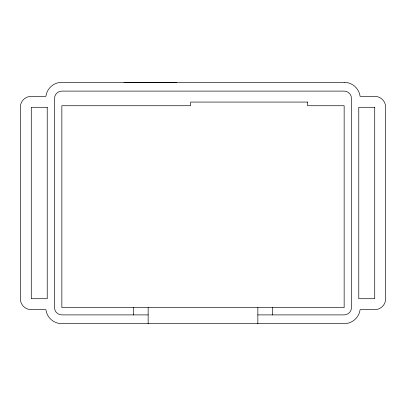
<?xml version="1.0" encoding="UTF-8"?>
<svg xmlns="http://www.w3.org/2000/svg" width="406" height="406" viewBox="0 0 406 406"><rect width="100%" height="100%" fill="white"/><g stroke="black" fill="none" stroke-linecap="round" stroke-linejoin="round"><path stroke-width="0.61" d="M124.013 82.398L176.671 82.398M148.149 314.899L61.849 314.899A7.313 7.313 0 0 1 54.536 307.586L54.536 98.414A7.313 7.313 0 0 1 61.849 91.101L344.151 91.101A7.313 7.313 0 0 1 351.464 98.414L351.464 307.586A7.313 7.313 0 0 1 344.151 314.899L257.851 314.899M272.477 307.586L272.477 314.899M257.851 307.586L257.851 323.673M148.149 307.586L148.149 323.673M133.523 307.586L133.523 314.899M344.151 82.327L61.849 82.327A16.088 16.088 0 0 0 45.898 96.318L31.272 96.318A10.972 10.972 0 0 0 20.3 107.285L20.3 298.714A10.972 10.972 0 0 0 31.272 309.682L45.898 309.682A16.088 16.088 0 0 0 61.849 323.673L344.151 323.673A16.088 16.088 0 0 0 360.102 309.682L374.728 309.682A10.972 10.972 0 0 0 385.7 298.714L385.7 107.285A10.972 10.972 0 0 0 374.728 96.318L360.102 96.318A16.088 16.088 0 0 0 344.151 82.327M307.586 102.073L190.566 102.073L190.566 105.733L61.849 105.733L61.849 307.586L344.151 307.586L344.151 105.733L307.586 105.733L307.586 102.073M47.223 107.285L31.272 107.285L31.272 298.714L47.223 298.714L47.223 107.285M374.728 107.285L358.777 107.285L358.777 298.714L374.728 298.714L374.728 107.285"/></g></svg>
